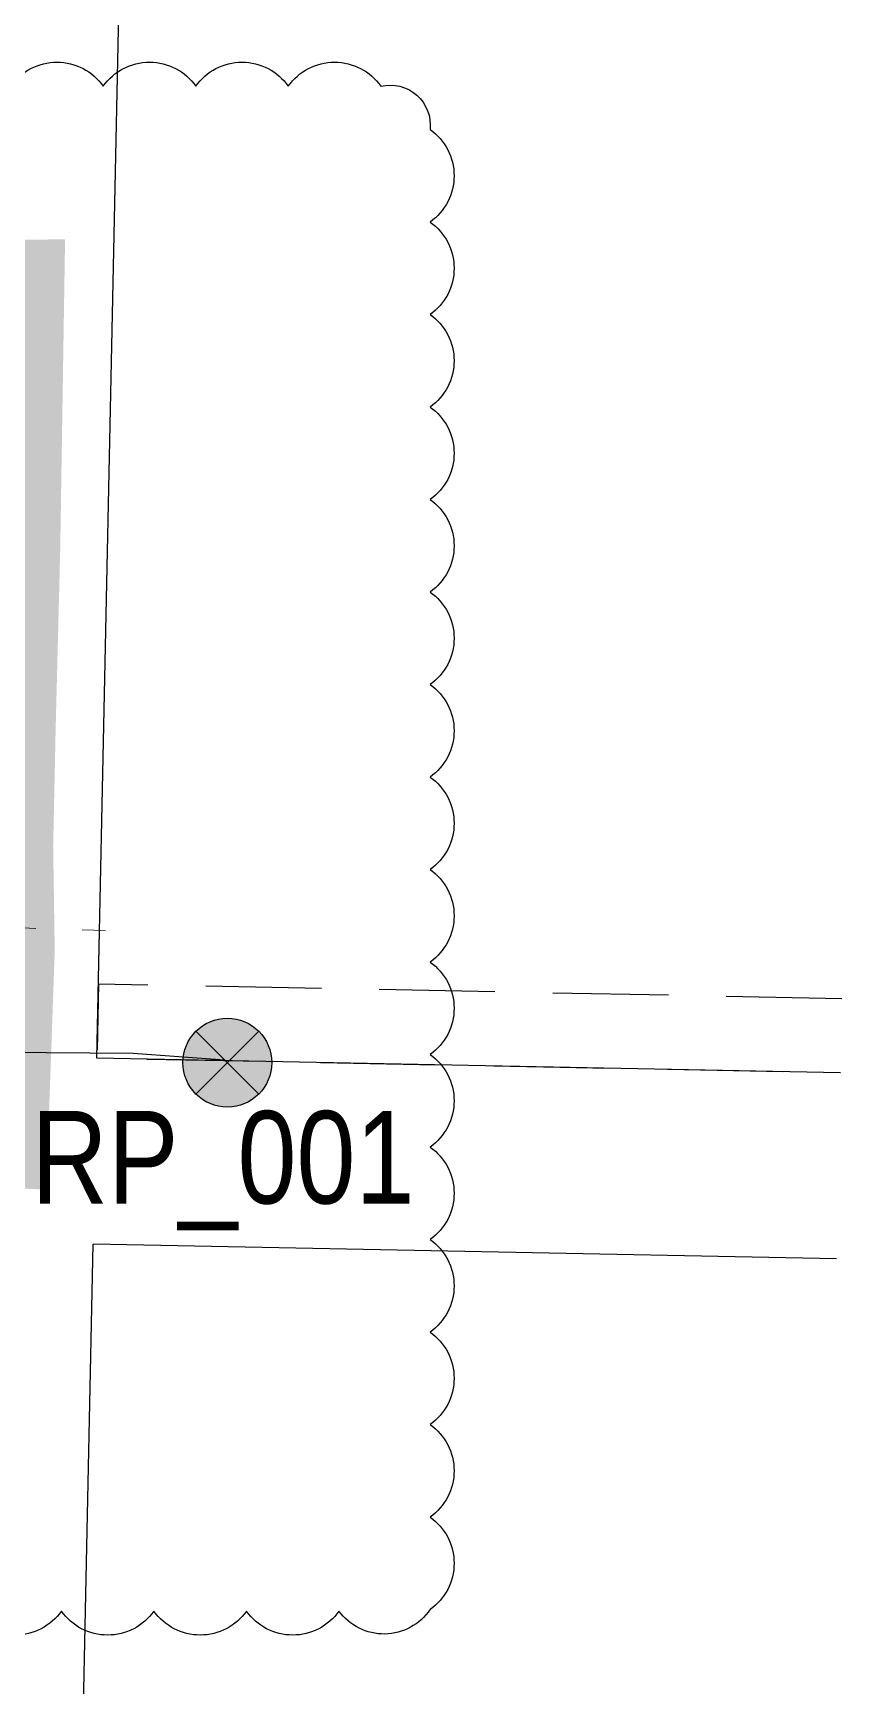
# Model space of a CAD drawing. Extents: x 408914 to 412362, y 6133812 to 6135729.
# Drawn here: x 410562 to 410649.4, y 6134046.8 to 6134225.4 of the extents above; entities that cross this region are included whole.
import ezdxf

# ---------------------------------------------------------------- set-up
doc = ezdxf.new("R2010")
doc.units = 0
doc.header["$LTSCALE"] = 5
for name, pattern in [('CENTERLINEX33', [6.5, 2.5, -1, 0.5, -1, 0.5, -1]), ('foc-FLOWLINE', [3.75, 2.5, -1.25]), ('POWERLINE5', [7.8, 2.4, -0.6, 0.6, -0.6, 0.6, -0.6, 2.4])]:
    doc.linetypes.add(name, pattern=pattern)
for name, color, linetype in [('35', 37, 'Continuous'), ('AS-POWER-EXISTING', 72, 'POWERLINE5'), ('AS-POWER-OH-ATCO PIPELINES', 241, 'foc-OHPOWER'), ('AS-ROADS', 254, 'Continuous'), ('F-EZE', 190, 'foc-FLOWLINE'), ('L-SEC', 7, 'Continuous'), ('PROPOSED-SCOPE', 240, 'Continuous')]:
    doc.layers.add(name, color=color, linetype=linetype)
doc.layers.add('EXISTING PIPE (EXIST OR HP)', color=240, linetype='CENTERLINEX33', lineweight=20)
doc.styles.add('80', font='ARIALN.TTF', dxfattribs={"height": 10})
doc.styles.add('foc-LtypeFont', font='ARIALN.TTF', dxfattribs={"height": 7.35})
doc.linetypes.add('foc-OHPOWER', pattern='A,10,-1,["O/P",foc-LtypeFont,S=0.2,R=0,X=-0.5,Y=-0.75],-3.25', length=14.25)

# ---------------------------------------------------------------- blocks, each defined once
blk = doc.blocks.new('POWERPOLE')
h = blk.add_hatch(color=255)
edge = h.paths.add_edge_path()
edge.add_arc((0, 0), 0.96, 0, 360)
at = {"linetype": 'Continuous'}
for p, q in [((0.679, -0.679), (-0.679, 0.679)), ((-0.679, -0.679), (0.679, 0.679))]:
    blk.add_line(p, q, dxfattribs=at)
blk.add_circle((0, 0), 0.96, dxfattribs=at)

msp = doc.modelspace()

# ---------------------------------------------------------------- hatches: boundary and pattern name
at = {"layer": 'AS-ROADS'}
h = msp.add_hatch(color=256, dxfattribs=at)
h.dxf.hatch_style = 1
h.paths.add_polyline_path([(410459.909, 6134102.815), (410473.373, 6134102.384), (410487.29, 6134102.369), (410499.54, 6134102.143), (410513.633, 6134101.862), (410531.19, 6134101.362), (410542.545, 6134101.244), (410562.978, 6134100.497), (410563.603, 6134105.075), (410564.351, 6134126.276), (410564.18, 6134137.58), (410564.457, 6134150.553), (410564.94, 6134169.43), (410565.468, 6134203.166), (410557.785, 6134203.061), (410557.554, 6134191.021), (410557.365, 6134178.284), (410557.163, 6134165.844), (410556.792, 6134152.62), (410556.119, 6134139.367), (410555.828, 6134127.005), (410555.488, 6134118.286), (410554.713, 6134114.745), (410553.303, 6134112.519), (410550.402, 6134110.311), (410546.861, 6134109.539), (410543.571, 6134109.474), (410534.917, 6134109.269), (410523.2, 6134109.396), (410510.918, 6134109.711), (410498.397, 6134109.913), (410486.022, 6134110.19), (410473.281, 6134110.347), (410460.165, 6134110.66)])

# ---------------------------------------------------------------- linework, layer by layer
at = {"layer": 'AS-POWER-OH-ATCO PIPELINES', "flags": 128}
msp.add_lwpolyline([(410459.808, 6134116.215), (410460.627, 6134117.013), (410468.885, 6134116.877), (410482.048, 6134116.737), (410495.949, 6134116.706), (410510.155, 6134116.402), (410522.95, 6134116.152), (410523.515, 6134115.1), (410524.374, 6134115.91), (410534.947, 6134115.873), (410545.16, 6134115.545), (410555.564, 6134115.355), (410563.471, 6134115.271), (410572.813, 6134115.231), (410582.687, 6134114.491)], dxfattribs=at)
at = {"layer": 'EXISTING PIPE (EXIST OR HP)', "flags": 128}
msp.add_lwpolyline([(410549.868, 6134128.757), (410550.967, 6134128.878), (410552.474, 6134129.161), (410565.389, 6134128.557), (410573.62, 6134128.422)], dxfattribs=at)
at = {"layer": 'F-EZE', "flags": 128}
msp.add_lwpolyline([(410649.407, 6134121.095), (410569.078, 6134122.683), (410568.912, 6134114.688), (410649.249, 6134113.099)], dxfattribs=at)
at = {"layer": 'L-SEC'}
for p, q in [((410568.912, 6134114.688), (410585.656, 6134918.773)), ((410649.249, 6134113.099), (410568.912, 6134114.688)), ((410566.383, 6133993.267), (410568.493, 6134094.58)), ((410648.833, 6134092.992), (410568.493, 6134094.58))]:
    msp.add_line(p, q, dxfattribs=at)
at = {"layer": 'PROPOSED-SCOPE', "flags": 128}
msp.add_lwpolyline([(410559.597, 6134219.701, -0.5205671), (410569.593, 6134219.701, -0.5205671), (410579.589, 6134219.701, -0.5205671), (410589.585, 6134219.701, -0.5205671), (410599.581, 6134219.701, -0.5205671), (410604.9, 6134215.024, -0.5205671), (410604.9, 6134205.028, -0.5205671), (410604.9, 6134195.032, -0.5205671), (410604.9, 6134185.036, -0.5205671), (410604.9, 6134175.04, -0.5205671), (410604.9, 6134165.044, -0.5205671), (410604.9, 6134155.048, -0.5205671), (410604.9, 6134145.052, -0.5205671), (410604.9, 6134135.056, -0.5205671), (410604.9, 6134125.06, -0.5205671), (410604.9, 6134115.064, -0.5205671), (410604.9, 6134105.068, -0.5205671), (410604.9, 6134095.072, -0.5205671), (410604.9, 6134085.076, -0.5205671), (410604.9, 6134075.08, -0.5205671), (410604.9, 6134065.084, -0.5205671), (410604.9, 6134055.088, -0.5205671), (410595.06, 6134054.933, -0.5205671), (410585.064, 6134054.933, -0.5205671), (410575.068, 6134054.933, -0.5205671), (410565.072, 6134054.933, -0.5205671), (410555.076, 6134054.933, -0.5205671)], format="xyb", dxfattribs=at)

# ---------------------------------------------------------------- block references
at = {"layer": 'AS-POWER-EXISTING', "color": 3, "xscale": 4.999999999999989, "yscale": 4.999999999999989, "zscale": 4.999999999999989}
msp.add_blockref('POWERPOLE', (410583.006, 6134114.192), dxfattribs=at)

# ---------------------------------------------------------------- texts
at = {"layer": '35', "color": 3, "style": '80'}
msp.add_attdef('RP_001', (410561.824, 6134098.966), 'RP', height=10, dxfattribs=at)

doc.saveas('drawing.dxf')
